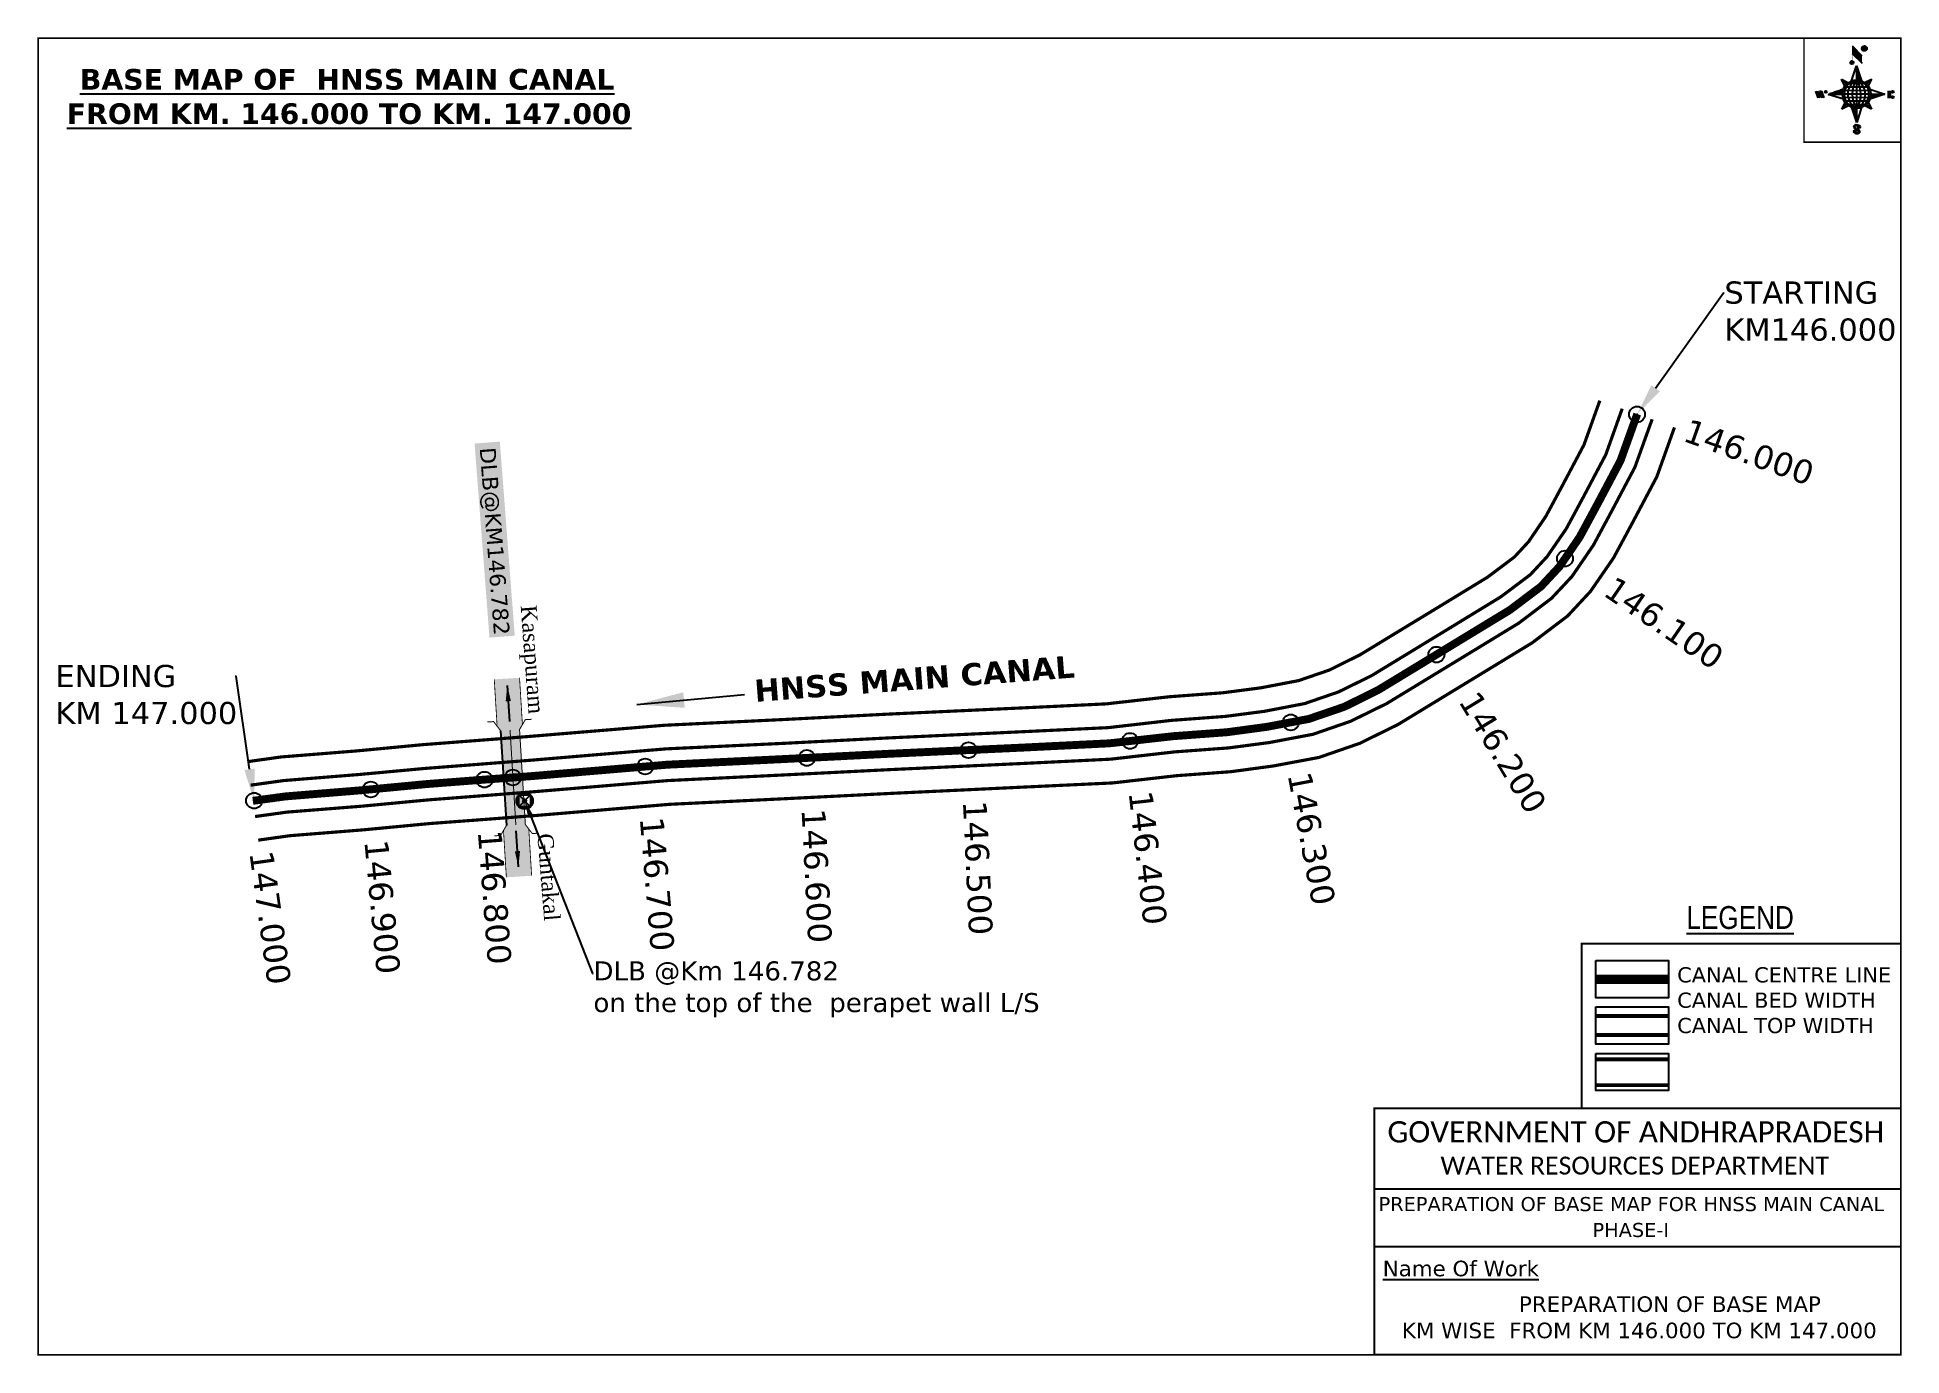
# Model space of a CAD drawing. Header units: inches. Extents: x 757937 to 759113, y 1682125 to 1682957.
import ezdxf
from ezdxf import colors
from ezdxf.entities.mleader import LeaderData, LeaderLine
from ezdxf.enums import TextEntityAlignment as Align
from ezdxf.math import Vec2, Vec3

# ---------------------------------------------------------------- set-up
doc = ezdxf.new("R2010")
doc.units = ezdxf.units.IN
doc.header["$MEASUREMENT"] = 0
doc.header["$PDMODE"] = 32
doc.header["$PDSIZE"] = 10
doc.linetypes.add('ACAD_ISO02W100', pattern=[15, 12, -3])
doc.linetypes.add('HIDDEN2', pattern=[0.1875, 0.125, -0.0625])
for name, color, linetype in [('AQUADUCT', 1, 'Continuous'), ('bord', 1, 'Continuous'), ('CANAL1', 1, 'Continuous'), ('CSMark', 72, 'Continuous'), ('DCBMS', 232, 'Continuous'), ('PAGE', 7, 'Continuous'), ('STRUCTURE', 5, 'Continuous'), ('TEXT', 7, 'Continuous')]:
    doc.layers.add(name, color=color, linetype=linetype)
doc.styles.add('ARIALN', font='ARIALN_1.TTF')
doc.styles.get("Standard").update_dxf_attribs({"font": 'verdana_0.ttf'})
doc.styles.add('style1', font='romantic_0.ttf')
doc.dimstyles.get("Standard").update_dxf_attribs({"dimtxt": 0.18, "dimasz": 0.18, "dimexe": 0.18, "dimexo": 0.0625, "dimgap": 0.09, "dimtad": 0, "dimtih": 1, "dimtoh": 1, "dimdec": 4, "dimzin": 0, "dimdsep": 46, "dimtxsty": 'Standard', "dimcen": 0.09, "dimadec": 0, "dimazin": 0, "dimtfac": 1, "dimtdec": 4, "dimtofl": 0, "dimtmove": 0, "dimatfit": 3, "dimfxl": 0, "dimtolj": 1, "dimtzin": 0, "dimarcsym": 0})
pattern_1 = [(267.297113149, (-8720374.938, 50637915.138), (10.5367255337, -0.497431438), [])]
pattern_2 = [(357.297113149, (-8720374.938, 50637915.138), (0.497431438, 10.5367255337), [])]

# ---------------------------------------------------------------- blocks, each defined once
blk = doc.blocks.new('DCBM')
at = {"layer": 'DCBMS'}
h = blk.add_hatch(color=132, dxfattribs=at)
h.paths.add_polyline_path([(3.7, 3.7, 0.414214), (-3.7, 3.7)])
h.paths.add_polyline_path([(3.7, 3.7), (3.7, -3.7, 0.198912), (5.2, 0, 0.198912)])
h.paths.add_polyline_path([(-3.7, -3.7, 0.414214), (3.7, -3.7)])
h.paths.add_polyline_path([(-3.7, 3.7, 0.198912), (-5.2, 0, 0.198912), (-3.7, -3.7)])
at = {"layer": 'DCBMS', "color": 0}
blk.add_lwpolyline([(-3.7, 3.7), (3.7, 3.7), (3.7, -3.7), (-3.7, -3.7)], close=True, dxfattribs=at)
for points in [[(-3.7, 3.7), (3.7, -3.7)], [(3.7, 3.7), (-3.7, -3.7)]]:
    blk.add_lwpolyline(points, dxfattribs=at)
for radius in [5.21, 1.05]:
    blk.add_circle((0, 0), radius, dxfattribs=at)
blk = doc.blocks.new('*X16')
at = {"color": 0, "linetype": 'Continuous'}
for p, q in [((6321.6, 240.5), (6322.3, 241.2)), ((6321.6, 240.3), (6322.3, 241)), ((6321.6, 240.1), (6322.3, 240.8)), ((6321.6, 239.9), (6322.4, 240.7)), ((6321.6, 239.8), (6322.4, 240.6)), ((6321.6, 239.6), (6322.5, 240.5)), ((6321.6, 239.4), (6322.5, 240.3)), ((6321.6, 239.2), (6322.6, 240.2)), ((6321.7, 239.1), (6322.6, 240.1)), ((6321.8, 240.8), (6322.4, 241.4)), ((6321.8, 239), (6322.7, 240)), ((6321.8, 239), (6322.8, 239.9)), ((6321.9, 238.9), (6322.9, 239.8)), ((6322, 238.8), (6323, 239.7)), ((6322.1, 241.3), (6322.4, 241.6)), ((6322.1, 238.7), (6323.1, 239.6)), ((6322.2, 238.6), (6323.1, 239.6)), ((6322.3, 238.5), (6323.2, 239.5)), ((6322.4, 238.5), (6323.3, 239.4)), ((6322.5, 238.4), (6323.4, 239.3)), ((6322.7, 238.4), (6323.6, 239.3)), ((6322.8, 238.3), (6323.7, 239.2)), ((6322.9, 238.3), (6323.8, 239.1)), ((6323.1, 238.2), (6323.9, 239.1)), ((6323.2, 238.2), (6324, 239)), ((6323.3, 238.2), (6324.2, 239)), ((6323.5, 238.1), (6324.3, 238.9)), ((6323.7, 238.1), (6324.4, 238.9)), ((6323.8, 238.1), (6324.6, 238.8)), ((6324.1, 238.2), (6324.7, 238.8)), ((6324.3, 238.3), (6324.9, 238.8)), ((6324.6, 238.3), (6325.1, 238.8)), ((6324.8, 238.4), (6325.2, 238.8)), ((6325.1, 238.5), (6325.4, 238.8)), ((6325.4, 238.6), (6325.6, 238.8))]:
    blk.add_line(p, q, dxfattribs=at)
blk = doc.blocks.new('*X15')
at = {"color": 0, "linetype": 'Continuous'}
for p, q in [((6324.4, 240.3), (6324.5, 240.4)), ((6324.6, 240.3), (6324.8, 240.5)), ((6324.7, 240.2), (6325, 240.5)), ((6324.8, 240.2), (6325.2, 240.6)), ((6325, 240.1), (6325.5, 240.6)), ((6325.1, 240.1), (6325.6, 240.6)), ((6325.2, 240), (6325.8, 240.6)), ((6325.3, 240), (6326, 240.6)), ((6325.4, 239.9), (6326.1, 240.6)), ((6325.5, 239.8), (6326.2, 240.5)), ((6325.6, 239.8), (6326.3, 240.5)), ((6325.7, 239.7), (6326.5, 240.4)), ((6325.9, 239.6), (6326.6, 240.3)), ((6326, 239.5), (6326.7, 240.3)), ((6326, 239.4), (6326.8, 240.2)), ((6326.1, 239.3), (6327, 240.2)), ((6326.2, 239.3), (6327.1, 240.1)), ((6326.3, 239.2), (6327.1, 240)), ((6326.4, 239.1), (6327.2, 239.9)), ((6326.5, 239), (6327.3, 239.8)), ((6326.5, 238.9), (6327.4, 239.7)), ((6326.6, 238.8), (6327.5, 239.6)), ((6326.7, 238.7), (6327.5, 239.5)), ((6326.8, 238.6), (6327.6, 239.4)), ((6326.8, 238.5), (6327.7, 239.3)), ((6326.8, 236.5), (6327.4, 237)), ((6326.9, 238.3), (6327.8, 239.2)), ((6326.9, 238.2), (6327.9, 239.1)), ((6326.9, 236.8), (6327.6, 237.4)), ((6327, 238.1), (6327.8, 239)), ((6327, 237.9), (6327.8, 238.8)), ((6327, 237.8), (6327.8, 238.6)), ((6327, 237.6), (6327.8, 238.4)), ((6327, 237.4), (6327.8, 238.2)), ((6327, 237.3), (6327.8, 238)), ((6327, 237.1), (6327.8, 237.9))]:
    blk.add_line(p, q, dxfattribs=at)
blk = doc.blocks.new('H')
at = {"layer": 'bord', "extrusion": (0.000427885, 0.004792, 0.999988)}
h = blk.add_hatch(dxfattribs=at)
h.set_pattern_fill('LINE', color=8, scale=84.387686, angle=-2.7029, style=0)
h.set_pattern_definition(pattern_2)
h.paths.add_polyline_path([(-492, 786, -0.090992), (-448, 775), (-486, 912)])
h = blk.add_hatch(dxfattribs=at)
h.set_pattern_fill('LINE', color=8, scale=84.387686, angle=-92.7029, style=0)
h.set_pattern_definition(pattern_1)
h.paths.add_polyline_path([(-625, 665, -0.090992), (-615, 710), (-751, 671)])
h = blk.add_hatch(dxfattribs=at)
h.set_pattern_fill('LINE', color=8, scale=84.387686, angle=-2.7029, style=0)
h.set_pattern_definition(pattern_2)
h.paths.add_polyline_path([(-504, 533, -0.090992), (-549, 543), (-510, 406)])
h = blk.add_hatch(dxfattribs=at)
h.set_pattern_fill('LINE', color=8, scale=84.387686, angle=-92.7029, style=0)
h.set_pattern_definition(pattern_1)
h.paths.add_polyline_path([(-246, 647), (-372, 653, -0.090992), (-382, 609)])
for p, q in [((-519, 1020, -1217), (-435, 927, -1216)), ((-516, 1087, -1217), (-432, 994, -1217)), ((-538, 774, -1216), (-487, 906, -1216)), ((-487, 906, -1216), (-493, 780, -1216)), ((-487, 906, -1216), (-448, 769, -1216)), ((-865, 701, -1215), (-847, 638, -1215)), ((-847, 700, -1215), (-829, 637, -1215)), ((-829, 699, -1215), (-811, 636, -1215)), ((-829, 699, -1215), (-811, 698, -1215)), ((-811, 698, -1215), (-794, 635, -1215)), ((-752, 665, -1215), (-615, 704, -1215)), ((-627, 794, -1216), (-567, 760, -1216)), ((-627, 794, -1216), (-584, 747, -1215)), ((-599, 731, -1215), (-627, 794, -1216)), ((-421, 753, -1216), (-359, 781, -1216)), ((-359, 781, -1216), (-405, 739, -1216)), ((-359, 781, -1216), (-392, 721, -1215)), ((-379, 693, -1215), (-246, 641, -1215)), ((-213, 669, -1215), (-217, 601, -1215)), ((-752, 665, -1215), (-625, 659, -1215)), ((-619, 614, -1215), (-752, 665, -1215)), ((-639, 526, -1214), (-606, 585, -1215)), ((-639, 526, -1214), (-593, 568, -1215)), ((-577, 553, -1215), (-639, 526, -1214)), ((-511, 400, -1214), (-549, 537, -1214)), ((-460, 533, -1215), (-511, 400, -1214)), ((-505, 527, -1214), (-511, 400, -1214)), ((-371, 513, -1214), (-431, 546, -1215)), ((-371, 513, -1214), (-414, 560, -1215)), ((-399, 576, -1215), (-371, 513, -1214)), ((-246, 641, -1215), (-383, 603, -1215)), ((-373, 647, -1215), (-246, 641, -1215)), ((-197, 600, -1215), (-194, 668, -1215))]:
    blk.add_line(p, q, dxfattribs=at)
at = {"layer": 'bord', "color": 8, "linetype": 'ByBlock', "extrusion": (0.000427885, 0.004792, 0.999988)}
for p, q in [((-375, 679, -1215), (-620, 691, -1215)), ((-386, 711, -1215), (-605, 722, -1215)), ((-411, 744, -1216), (-578, 752, -1216)), ((-493, 780, -1216), (-505, 527, -1214)), ((-373, 647, -1215), (-625, 659, -1215)), ((-378, 616, -1215), (-623, 628, -1215)), ((-392, 585, -1215), (-611, 595, -1215)), ((-420, 555, -1215), (-587, 562, -1215))]:
    blk.add_line(p, q, dxfattribs=at)
at = {"layer": 'bord', "extrusion": (0.000427885, 0.004792, 0.999988), "elevation": -1212}
for points, const_width in [([(-522, 960), (-516, 1093)], 1.61), ([(-434, 933), (-428, 1066)], 1.61), ([(-870, 707), (-846, 706)], 0.642), ([(-829, 643), (-821, 678)], 0.642), ([(-793, 641), (-782, 694)], 0.642), ([(-223, 676), (-174, 673)], 0.706), ([(-829, 643), (-855, 644)], 0.642), ([(-811, 642), (-784, 641)], 0.642), ([(-177, 605), (-226, 607)], 0.706), ([(-195, 645), (-185, 644)], 0.706)]:
    blk.add_lwpolyline(points, dxfattribs=dict(at, const_width=const_width))
for points, const_width in [([(-414, 1073, 1), (-398, 1058, 1)], 22.3), ([(-530, 950, 1), (-520, 939, 1)], 14.8), ([(-776, 697, 1), (-769, 690, 1)], 8.9), ([(-180, 618, 1), (-173, 611, 1)], 9.79), ([(-178, 667, 1), (-171, 660, 1)], 9.79), ([(-490, 362, 1), (-498, 369, 1)], 11.1), ([(-525, 322, 1), (-533, 329, 1)], 11.1)]:
    blk.add_lwpolyline(points, format="xyb", close=True, dxfattribs=dict(at, const_width=const_width))
for points in [[(-537, 317), (-531, 310), (-520, 307), (-505, 307), (-494, 310), (-486, 318), (-487, 326), (-491, 333), (-494, 336), (-503, 341), (-522, 347), (-530, 352), (-534, 355), (-537, 363), (-537, 373), (-530, 381), (-520, 384), (-504, 384), (-493, 380), (-487, 373)], [(-522, 348), (-526, 354), (-528, 361), (-528, 371), (-526, 375), (-521, 381), (-515, 384)], [(-505, 307), (-499, 312), (-497, 319), (-497, 327), (-501, 335), (-509, 343)]]:
    blk.add_lwpolyline(points, dxfattribs=at)
at = {"layer": 'bord', "extrusion": (0.000427885, 0.004792, 0.999988)}
for centre, radius in [((-406, 1065, -1212), 22.3), ((-525, 944, -1212), 14.8), ((-773, 694, -1212), 8.9), ((-498, 659, -1212), 127), ((-177, 615, -1212), 9.79), ((-174, 663, -1212), 9.79), ((-494, 365, -1212), 11.1), ((-529, 325, -1212), 11.1)]:
    blk.add_circle(centre, radius, dxfattribs=at)
at = {"layer": 'bord', "color": 8, "linetype": 'ByBlock', "extrusion": (0.000427885, 0.004792, 0.999988)}
for centre, radius, start, end in [((-482, 658, -1212), 128, 94.9254, 259.6691), ((-437, 656, -1212), 141, 113.2864, 241.308), ((-316, 651, -1212), 222, 142.5892, 212.0053), ((-560, 662, -1212), 141, 293.2864, 61.308), ((-681, 668, -1212), 222, 322.5892, 32.0053), ((-515, 660, -1212), 128, 274.9254, 79.6691)]:
    blk.add_arc(centre, radius, start, end, dxfattribs=at)
at = {"layer": 'bord', "extrusion": (0.000427885, 0.004792, 0.999988)}
for points in [[(-516, 1093, -1212), (-431, 1000, -1212), (-519, 1026, -1212), (-434, 933, -1212)], [(-864, 707, -1212), (-846, 706, -1212), (-846, 644, -1212), (-829, 643, -1212)], [(-829, 705, -1212), (-811, 704, -1212), (-811, 642, -1212), (-793, 641, -1212)], [(-193, 674, -1212), (-197, 606, -1212), (-213, 675, -1212), (-216, 607, -1212)]]:
    blk.add_solid(points, dxfattribs=at)
at = {"layer": 'bord', "extrusion": (0.000427885, 0.004792, 0.999988), "xscale": 7.977342409717546, "yscale": 7.977342408231451, "zscale": 7.977342408476333, "rotation": 138.0840426661453}
for name, p in [('*X15', (38301, -31929, -1212)), ('*X16', (38314, -31951, -1212))]:
    blk.add_blockref(name, p, dxfattribs=at)
blk = doc.blocks.new('DLB')
at = {"layer": 'STRUCTURE'}
h = blk.add_hatch(dxfattribs=at)
h.set_pattern_fill('DOTS', color=6, scale=20, angle=320.37224793, style=0)
h.paths.add_polyline_path([(769699.5, 1706950), (769699.5, 1706934), (769729.1, 1706934), (769732.1, 1706936), (769792.1, 1706936), (769795.1, 1706934), (769824.7, 1706934), (769824.7, 1706950), (769795.1, 1706950), (769792.1, 1706948), (769732.1, 1706948), (769729.1, 1706950)])
at = {"layer": 'STRUCTURE', "color": 6, "linetype": 'ACAD_ISO02W100', "ltscale": 0.5, "const_width": 0.5}
for points in [[(769699.5, 1706950), (769729.1, 1706950)], [(769795.1, 1706950), (769824.7, 1706950)], [(769699.5, 1706934), (769729.1, 1706934)], [(769795.1, 1706934), (769824.7, 1706934)]]:
    blk.add_lwpolyline(points, dxfattribs=at)
at = {"layer": 'STRUCTURE', "color": 6, "const_width": 0.628}
for points in [[(769726.1, 1706956), (769726.1, 1706952), (769732.1, 1706948), (769792.1, 1706948), (769798.1, 1706952), (769798.1, 1706956)], [(769732.1, 1706942), (769792.1, 1706942)], [(769726.1, 1706928), (769726.1, 1706932), (769732.1, 1706936), (769792.1, 1706936), (769798.1, 1706932), (769798.1, 1706928)]]:
    blk.add_lwpolyline(points, dxfattribs=at)
at = {"layer": 'STRUCTURE', "color": 6}
blk.add_lwpolyline([(769732.1, 1706936), (769792.1, 1706936)], dxfattribs=at)
blk.add_lwpolyline([(769732.1, 1706936), (769792.1, 1706936)], dxfattribs=at)
at = {"layer": 'STRUCTURE', "color": 0}
blk.add_circle((769762.1, 1706942), 1.8, dxfattribs=at)
for points in [[(769703.8, 1706942), (769726.7, 1706942)], [(769818.6, 1706942), (769795.7, 1706942)]]:
    blk.add_leader(points, dimstyle='Standard', override={"dimasz": 10, "dimgap": 0.09, "dimtad": 0}, dxfattribs=at)

msp = doc.modelspace()

# ---------------------------------------------------------------- linework, layer by layer
at = {"color": 3}
for p in [(758945.9, 1682718.9), (758900.4, 1682627.9), (758819.3, 1682567.3), (758727.4, 1682524.5), (758626, 1682512.8), (758422.1, 1682502.1), (758524.1, 1682507), (758320.1, 1682496.7), (758147, 1682482.2), (758218.7, 1682488.4), (758073.3, 1682475.1)]:
    msp.add_point(p, dxfattribs=at)
at = {"layer": 'CANAL1', "color": 200, "const_width": 2}
for points in [[(758922.4, 1682727.6), (758912.4, 1682699.7), (758899, 1682674.4), (758888.3, 1682654.5), (758877.4, 1682638.5), (758868.5, 1682628.9), (758851.6, 1682616.2), (758822.6, 1682598.5), (758771, 1682567.1), (758751.6, 1682557.5), (758732.4, 1682550.9), (758708.3, 1682546.3), (758684.5, 1682543.2), (758650.8, 1682540.7), (758610.9, 1682536.2), (758556.8, 1682533.6), (758472.6, 1682529.7), (758406.9, 1682526.3), (758332.1, 1682522.7), (758246.3, 1682515.6), (758216.8, 1682513.3), (758180.2, 1682510.5), (758137.9, 1682506.5), (758090.3, 1682502.7), (758069, 1682499.7)], [(758969.5, 1682710.7), (758958.3, 1682679.4), (758943.2, 1682650.9), (758931.1, 1682628.4), (758916.5, 1682607.2), (758902.1, 1682591.7), (758879.8, 1682574.8), (758848.6, 1682555.8), (758795.1, 1682523.2), (758770.9, 1682511.3), (758745.2, 1682502.4), (758716.3, 1682497), (758689.6, 1682493.4), (758655.5, 1682490.9), (758614.9, 1682486.3), (758559.2, 1682483.7), (758475, 1682479.7), (758409.3, 1682476.4), (758335.4, 1682472.8), (758250.3, 1682465.7), (758220.6, 1682463.4), (758184.4, 1682460.7), (758142.2, 1682456.7), (758095.8, 1682453), (758075.9, 1682450.2)]]:
    msp.add_lwpolyline(points, dxfattribs=at)
at = {"layer": 'CANAL1', "color": 1, "linetype": 'HIDDEN2', "ltscale": 100, "const_width": 5}
msp.add_lwpolyline([(758946, 1682719.1), (758935.4, 1682689.6), (758921.1, 1682662.6), (758909.7, 1682641.5), (758897, 1682622.9), (758885.3, 1682610.3), (758865.7, 1682595.5), (758835.6, 1682577.2), (758783, 1682545.2), (758761.3, 1682534.4), (758738.8, 1682526.7), (758712.3, 1682521.7), (758687.1, 1682518.3), (758653.2, 1682515.8), (758612.9, 1682511.3), (758558, 1682508.6), (758473.8, 1682504.7), (758408.1, 1682501.4), (758333.7, 1682497.8), (758248.3, 1682490.6), (758218.7, 1682488.4), (758182.3, 1682485.6), (758140, 1682481.6), (758093.1, 1682477.8), (758072.5, 1682475)], dxfattribs=at)
at = {"layer": 'CANAL1', "color": 5, "const_width": 2}
for points in [[(758936.5, 1682722.5), (758926.2, 1682693.6), (758912.3, 1682667.3), (758901.2, 1682646.7), (758889.1, 1682629.1), (758878.6, 1682617.8), (758860, 1682603.8), (758830.4, 1682585.7), (758778.2, 1682553.9), (758757.4, 1682543.7), (758736.2, 1682536.4), (758710.7, 1682531.5), (758686.1, 1682528.3), (758652.2, 1682525.8), (758612.1, 1682521.2), (758557.5, 1682518.6), (758473.3, 1682514.7), (758407.6, 1682511.3), (758333.1, 1682507.8), (758247.5, 1682500.6), (758217.9, 1682498.3), (758181.5, 1682495.5), (758139.2, 1682491.6), (758092, 1682487.8), (758071.1, 1682484.9)], [(758073.9, 1682465.1), (758094.1, 1682467.9), (758140.9, 1682471.6), (758183.2, 1682475.6), (758219.5, 1682478.4), (758249.1, 1682480.7), (758334.4, 1682487.8), (758408.6, 1682491.4), (758474.3, 1682494.7), (758558.4, 1682498.6), (758613.7, 1682501.3), (758654.1, 1682505.9), (758688.1, 1682508.4), (758713.9, 1682511.8), (758741.4, 1682517), (758765.1, 1682525.2), (758787.9, 1682536.4), (758840.8, 1682568.6), (758871.3, 1682587.2), (758892, 1682602.9), (758904.8, 1682616.6), (758918.3, 1682636.3), (758929.9, 1682657.9), (758944.5, 1682685.5), (758955.4, 1682715.8)]]:
    msp.add_lwpolyline(points, dxfattribs=at)
at = {"layer": 'CANAL1', "color": 1, "linetype": 'HIDDEN2', "ltscale": 100, "const_width": 6, "elevation": -0.4}
msp.add_lwpolyline([(758965.8, 1682362.4), (758919.8, 1682362.4)], dxfattribs=at)
at = {"layer": 'CANAL1', "color": 5, "const_width": 2.4, "elevation": -0.4}
for points in [[(758965.8, 1682339.2), (758919.8, 1682339.2)], [(758965.8, 1682327.2), (758919.8, 1682327.2)]]:
    msp.add_lwpolyline(points, dxfattribs=at)
at = {"layer": 'CANAL1', "color": 200, "const_width": 2.4, "elevation": -0.4}
for points in [[(758965.8, 1682311.9), (758919.8, 1682311.9)], [(758965.8, 1682295.5), (758919.8, 1682295.5)]]:
    msp.add_lwpolyline(points, dxfattribs=at)
at = {"layer": 'DCBMS', "color": 132, "true_color": 0x00d1bf}
msp.add_point((758244, 1682475, 449), dxfattribs=at)
at = {"layer": 'PAGE', "const_width": 1}
msp.add_lwpolyline([(757937, 1682125.4), (759112.3, 1682125.4), (759112.3, 1682956.4), (757937, 1682956.4), (757937, 1682125.4)], dxfattribs=at)
at = {"layer": 'PAGE'}
for points, const_width in [([(759112.3, 1682956.4), (759051.2, 1682956.4), (759051.2, 1682890.7), (759112.3, 1682890.7)], 1), ([(759112.3, 1682281), (758911, 1682281), (758911, 1682384.9), (759112.3, 1682384.9)], 1.2), ([(758780.1, 1682281), (759112.3, 1682281), (759112.3, 1682125.4), (758780.1, 1682125.4)], 1.2)]:
    msp.add_lwpolyline(points, close=True, dxfattribs=dict(at, const_width=const_width))
at = {"layer": 'PAGE', "elevation": -0.4}
for points in [[(758919.8, 1682374.2), (758965.8, 1682374.2), (758965.8, 1682350.7), (758919.8, 1682350.7)], [(758919.8, 1682344.9), (758965.8, 1682344.9), (758965.8, 1682321.4), (758919.8, 1682321.4)], [(758919.8, 1682315.6), (758965.8, 1682315.6), (758965.8, 1682292.1), (758919.8, 1682292.1)]]:
    msp.add_lwpolyline(points, close=True, dxfattribs=at)
at = {"layer": 'PAGE'}
for points in [[(758780.1, 1682230.1), (759112.3, 1682230.1)], [(758780.1, 1682193.7), (759112.3, 1682193.7)]]:
    msp.add_lwpolyline(points, dxfattribs=at)
at = {"layer": 'STRUCTURE', "color": 0}
msp.add_point((758236.6, 1682489.7), dxfattribs=at)
msp.add_point((758236.6, 1682489.7), dxfattribs=at)

# ---------------------------------------------------------------- block references
at = {"layer": 'AQUADUCT', "color": 1, "xscale": 0.0703495379661093, "yscale": 0.07034953800030053, "zscale": 0.07034953795990817, "rotation": 3.078330607406165}
msp.add_blockref('H', (759121.9, 1682877, 85.4), dxfattribs=at)
at = {"layer": 'DCBMS', "color": 132, "true_color": 0x00d1bf}
msp.add_blockref('DCBM', (758244, 1682475, 449), dxfattribs=at)
at = {"layer": 'STRUCTURE', "color": 0, "rotation": 273.4931049257687}
msp.add_blockref('DLB', (-992434.5, 2346820.4), dxfattribs=at)

# ---------------------------------------------------------------- texts
at = {"layer": 'CANAL1', "insert": (758387.5, 1682551.3), "char_height": 14, "width": 205.129, "attachment_point": 1, "rotation": 4.3802}
msp.add_mtext('\\pi0.96322;{\\fVerdana|b1|i0|c0|p34;HNSS MAIN CANAL}', dxfattribs=at)
at = {"layer": 'CSMark', "color": 1}
for s, rotation, p in [('146.000', 340.3138, (758976.5, 1682709.5)), ('146.100', 325.5618, (758927.9, 1682611.4)), ('146.200', 301.3328, (758839.2, 1682541.9)), ('146.300', 280.7379, (758732.7, 1682493)), ('146.500', 272.6881, (758528, 1682475.2)), ('146.400', 276.4834, (758632.5, 1682481.3)), ('146.700', 274.7897, (758324.1, 1682464.9)), ('146.600', 272.901, (758426.2, 1682470.2)), ('146.900', 275.375, (758150.3, 1682450.4)), ('146.800', 274.3864, (758221.9, 1682456.5)), ('147.000', 277.9237, (758077.7, 1682443.4))]:
    msp.add_text(s, height=15, rotation=rotation, dxfattribs=at).set_placement(p, align=Align.MIDDLE_LEFT)
at = {"layer": 'PAGE', "extrusion": (0.000201441, 0.004807, 0.999988), "style": 'ARIALN'}
msp.add_text('%%ULEGEND', height=14.4, rotation=359.9999, dxfattribs=at).set_placement((759010.9, 1682381.2, 8239.9), align=Align.MIDDLE)
at = {"layer": 'PAGE', "extrusion": (0.000201441, 0.004807, 0.999988)}
for s, height, p in [('PREPARATION OF BASE MAP FOR HNSS MAIN CANAL', 8.878, (758782.8, 1682195.9, 8239)), ('%%UName Of Work', 9.822, (758785.4, 1682154.8, 8237.6))]:
    msp.add_text(s, height=height, rotation=359.9999, dxfattribs=at).set_placement(p)
for s, height, p in [('PHASE-I', 8.88, (758941.9, 1682184, 8238.9)), ('PREPARATION OF BASE MAP', 9.822, (758966.6, 1682137.2, 8237.7)), ('KM WISE  FROM KM 146.000 TO KM 147.000', 9.822, (758947.3, 1682120.6, 8237.7))]:
    msp.add_text(s, height=height, rotation=359.9999, dxfattribs=at).set_placement(p, align=Align.MIDDLE_CENTER)
at = {"layer": 'PAGE', "extrusion": (0.000201441, 0.004807, 0.999988), "attachment_point": 1, "text_direction": (1, -1e-06, -0.000201)}
for s, insert, char_height, width in [('CANAL CENTRE LINE CANAL BED WIDTH {\\H2.3741x; }CANAL TOP WIDTH{\\H1.9188x; }', (758971.2, 1682370, -0.4), 9.6, 168.926), ('\\pi3.5885;{\\fCalibri|b0|i0|c0|p34;\\H1.3333x;GOVERNMENT OF ANDHRAPRADESH\\P\\pi37.073;\\H0.83998x;WATER RESOURCES DEPARTMENT}', (758784.8, 1682272.8, -1.3), 10.059, 321.276)]:
    msp.add_mtext(s, dxfattribs=dict(at, insert=insert, char_height=char_height, width=width))
at = {"layer": 'STRUCTURE', "color": 0, "style": 'style1'}
msp.add_text('Kasapuram', height=10, rotation=274.1766, dxfattribs=at).set_placement((758251.5, 1682529.9), align=Align.MIDDLE_RIGHT)
msp.add_text('Guntakal', height=10, rotation=274.512, dxfattribs=at).set_placement((758257, 1682454.4), align=Align.MIDDLE_LEFT)
at = {"layer": 'STRUCTURE', "color": 5, "insert": (758225.6, 1682698.5), "char_height": 10, "width": 116.829, "attachment_point": 1, "rotation": 274.3864, "bg_fill": 1, "box_fill_scale": 1.3, "bg_fill_color": 7, "bg_fill_true_color": 16777215, "bg_fill_transparency": 4390977}
msp.add_mtext('DLB@KM146.782', dxfattribs=at)
at = {"layer": 'TEXT', "color": 1, "insert": (757941.6, 1682936.9), "char_height": 13, "width": 379.826, "attachment_point": 1}
msp.add_mtext('\\pi21.755;{\\fVerdana|b1|i0|c0|p34;\\LBASE MAP OF  HNSS MAIN CANAL \\P\\pi13.452;FROM KM. 146.000 TO KM. 147.000}', dxfattribs=at)

# ---------------------------------------------------------------- leaders
at = {"layer": 'CANAL1'}
msp.add_leader([(758314.7, 1682535.8), (758382.7, 1682542.2)], dimstyle='Standard', override={"dimasz": 30, "dimgap": 0.09, "dimtad": 0}, dxfattribs=at)
at = {"layer": 'DCBMS', "color": 5}
ml = msp.add_multileader_mtext('Standard', dxfattribs=at)
ml.set_content('STARTING\\PKM146.000', color=5)
ml.set_leader_properties()
ml.build(insert=Vec2(0, 0))
ml.multileader.update_dxf_attribs({"dogleg_length": 0.36, "arrow_head_size": 20})
ctx = ml.context
ctx.base_point, ctx.char_height, ctx.arrow_head_size, ctx.landing_gap_size, ctx.plane_origin = Vec3(759000.9, 1682795.6), 14, 20, 0.09, Vec3(759147.9, 1682859.9)
notes = []
notes.append((ctx, [(1, (1, 1, 0), (759000.5, 1682795.6), (1, 0), 0.36, [(0, [(758946, 1682719.1)], 0, [])])]))
ctx.mtext.insert, ctx.mtext.flow_direction = Vec3(759001, 1682802.8), 5
ml = msp.add_multileader_mtext('Standard', dxfattribs=at)
ml.set_content('ENDING \\PKM 147.000', color=5)
ml.set_leader_properties()
ml.build(insert=Vec2(0, 0))
ml.multileader.update_dxf_attribs({"dogleg_length": 0.36, "arrow_head_size": 20})
ctx = ml.context
ctx.base_point, ctx.char_height, ctx.arrow_head_size, ctx.landing_gap_size, ctx.plane_origin = Vec3(757947.9, 1682553.6), 14, 20, 0.09, Vec3(758083.7, 1682481.5)
notes.append((ctx, [(0, (1, 1, 0), (758062, 1682553.6), (-1, 0), 0.36, [(0, [(758073.3, 1682475.1)], 0, [])])]))
ctx.mtext.insert, ctx.mtext.width, ctx.mtext.flow_direction = Vec3(757948, 1682560.8), 116.017, 5
at = {"layer": 'DCBMS', "color": 132, "true_color": 0x00d1bf}
ml = msp.add_multileader_mtext('Standard', dxfattribs=at)
ml.set_content('DLB @Km 146.782\\Pon the top of the  perapet wall L/S ', color=(0, 209, 191))
ml.set_leader_properties()
ml.build(insert=Vec2(0, 0))
ml.multileader.update_dxf_attribs({"dogleg_length": 0.36, "arrow_head_size": 10})
ctx = ml.context
ctx.base_point, ctx.char_height, ctx.arrow_head_size, ctx.landing_gap_size, ctx.plane_origin = Vec3(758287.3, 1682366, 449), 12, 10, 0.09, Vec3(758244, 1682475, 449)
notes.append((ctx, [(0, (1, 1, 0), (758286.9, 1682366, 449), (1, 0), 0.36, [(0, [(758244, 1682475, 449)], 0, [])])]))
ctx.mtext.insert, ctx.mtext.flow_direction = Vec3(758287.4, 1682373.7, 449), 5
for ctx, leaders in notes:
    for number, flags, end, landing, length, lines in leaders:
        leader = LeaderData()
        leader.index, (leader.has_last_leader_line, leader.has_dogleg_vector, leader.attachment_direction) = number, flags
        leader.last_leader_point, leader.dogleg_vector, leader.dogleg_length = Vec3(end), Vec3(landing), length
        for number, points, colour, breaks in lines:
            line = LeaderLine()
            line.index, line.vertices, line.color, line.breaks = number, Vec3.list(points), colors.encode_raw_color(colour), breaks
            leader.lines.append(line)
        ctx.leaders.append(leader)

doc.saveas('drawing.dxf')
